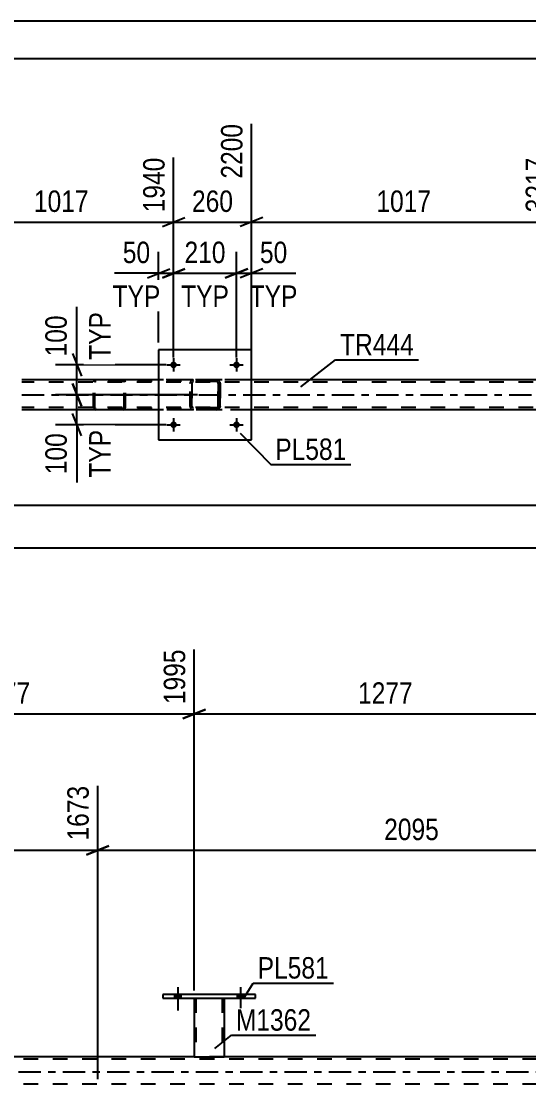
# Model space of a CAD drawing. Header units: millimetres. Extents: x 0 to 841, y 0 to 594.
# Drawn here: x 98.6 to 166.4, y 451.6 to 594 of the extents above; entities that cross this region are included whole.
import ezdxf

# ---------------------------------------------------------------- set-up
doc = ezdxf.new("R2010")
doc.units = ezdxf.units.MM
doc.linetypes.add('DXK_LINE_DOT2', pattern=[3.9198, 1.9599, -1.9599])
doc.linetypes.add('DXK_LINE_DOT3', pattern=[5.9187, 2.979, -0.9799, 0.9799, -0.9799])
doc.styles.add('Arial Narrow', font='ARIALN.TTF', dxfattribs={"height": 0.2})

# ---------------------------------------------------------------- blocks, each defined once
blk = doc.blocks.new('Unknown-814748305-1133')
at = {"color": 5, "linetype": 'Continuous'}
for p, q in [((841, 594), (0, 594)), ((836, 589), (5, 589))]:
    blk.add_line(p, q, dxfattribs=at)
blk = doc.blocks.new('Bolt-814748305-4829 - 4824')
at = {"linetype": 'Continuous'}
for points in [[(119.4, 540.09, -1), (118.52, 540.09, -1)], [(127.8, 540.09, -1), (126.92, 540.09, -1)]]:
    blk.add_hatch(color=1, dxfattribs=at).paths.add_polyline_path(points)
at = {"color": 1, "linetype": 'Continuous'}
for p, q in [((118.96, 540.97), (118.96, 539.21)), ((127.36, 540.97), (127.36, 539.21)), ((118.08, 540.09), (119.84, 540.09)), ((126.48, 540.09), (128.24, 540.09))]:
    blk.add_line(p, q, dxfattribs=at)
blk = doc.blocks.new('Bolt-814748305-4828 - 4824')
at = {"linetype": 'Continuous'}
for points in [[(119.4, 548.09, -1), (118.52, 548.09, -1)], [(127.8, 548.09, -1), (126.92, 548.09, -1)]]:
    blk.add_hatch(color=1, dxfattribs=at).paths.add_polyline_path(points)
at = {"color": 1, "linetype": 'Continuous'}
for p, q in [((118.08, 548.09), (119.84, 548.09)), ((118.96, 548.97), (118.96, 547.21)), ((126.48, 548.09), (128.24, 548.09)), ((127.36, 548.97), (127.36, 547.21))]:
    blk.add_line(p, q, dxfattribs=at)
blk = doc.blocks.new('Part-814748305-4865 - 4824')
at = {"color": 7, "linetype": 'DXK_LINE_DOT2'}
for p, q in [((121.16, 545.61), (121.2, 545.79)), ((121.2, 545.79), (121.16, 545.61)), ((121.16, 542.57), (121.16, 545.61)), ((121.16, 545.61), (121.16, 545.61)), ((121.16, 542.57), (121.16, 545.61)), ((121.4, 545.61), (121.42, 545.7)), ((121.42, 545.7), (121.4, 545.61)), ((121.4, 542.57), (121.4, 545.61)), ((121.4, 545.61), (121.4, 545.61)), ((121.4, 545.61), (121.4, 542.57)), ((121.42, 545.7), (121.47, 545.78)), ((121.47, 545.78), (121.42, 545.7)), ((121.46, 546.05), (121.64, 546.09)), ((121.64, 546.09), (121.46, 546.05)), ((121.47, 545.78), (121.55, 545.83)), ((121.64, 545.85), (121.55, 545.83)), ((124.68, 546.09), (121.64, 546.09)), ((124.68, 545.85), (121.64, 545.85)), ((124.68, 546.09), (124.86, 546.05)), ((124.86, 546.05), (124.68, 546.09)), ((124.77, 545.83), (124.68, 545.85)), ((124.85, 545.78), (124.77, 545.83)), ((124.85, 545.78), (124.9, 545.7)), ((124.9, 545.7), (124.85, 545.78)), ((124.9, 545.7), (124.92, 545.61)), ((124.92, 545.61), (124.9, 545.7)), ((124.92, 542.57), (124.92, 545.61)), ((124.92, 545.61), (124.92, 545.61)), ((124.92, 545.61), (124.92, 542.57)), ((125.12, 545.79), (125.16, 545.61)), ((125.16, 545.61), (125.12, 545.79)), ((125.16, 542.57), (125.16, 545.61)), ((125.16, 545.61), (125.16, 545.61)), ((125.16, 545.61), (125.16, 542.57)), ((121.16, 542.57), (121.16, 542.57)), ((121.2, 542.39), (121.16, 542.57)), ((121.16, 542.57), (121.2, 542.39)), ((121.4, 542.57), (121.4, 542.57)), ((121.42, 542.48), (121.4, 542.57)), ((121.4, 542.57), (121.42, 542.48)), ((121.47, 542.4), (121.42, 542.48)), ((121.42, 542.48), (121.47, 542.4)), ((121.55, 542.35), (121.47, 542.4)), ((124.85, 542.4), (124.77, 542.35)), ((124.9, 542.48), (124.85, 542.4)), ((124.85, 542.4), (124.9, 542.48)), ((124.92, 542.57), (124.9, 542.48)), ((124.9, 542.48), (124.92, 542.57)), ((124.92, 542.57), (124.92, 542.57)), ((125.16, 542.57), (125.12, 542.39)), ((125.12, 542.39), (125.16, 542.57)), ((125.16, 542.57), (125.16, 542.57)), ((121.64, 542.09), (121.46, 542.13)), ((121.46, 542.13), (121.64, 542.09)), ((121.64, 542.33), (121.55, 542.35)), ((124.68, 542.33), (121.64, 542.33)), ((124.68, 542.09), (121.64, 542.09)), ((124.77, 542.35), (124.68, 542.33)), ((124.86, 542.13), (124.68, 542.09)), ((124.68, 542.09), (124.86, 542.13))]:
    blk.add_line(p, q, dxfattribs=at)
at = {"color": 7, "linetype": 'DXK_LINE_DOT3'}
blk.add_line((123.16, 544.09), (123.16, 544.09), dxfattribs=at)
at = {"color": 7, "linetype": 'DXK_LINE_DOT2'}
for centre, start, end in [((121.64, 545.61), 112.5, 157.5), ((121.64, 545.61), 112.5, 157.5), ((124.68, 545.61), 22.5, 67.5), ((124.68, 545.61), 22.5, 67.5), ((121.64, 542.57), 202.5, 247.5), ((121.64, 542.57), 202.5, 247.5), ((124.68, 542.57), 292.5, 337.5), ((124.68, 542.57), 292.5, 337.5)]:
    blk.add_arc(centre, 0.48, start, end, dxfattribs=at)
blk = doc.blocks.new('Part-814748305-4864 - 4824')
at = {"color": 2, "linetype": 'Continuous'}
for p, q in [((129.36, 550.09), (116.96, 550.09)), ((116.96, 550.09), (116.96, 538.09)), ((129.36, 538.09), (129.36, 550.09)), ((116.96, 538.09), (129.36, 538.09))]:
    blk.add_line(p, q, dxfattribs=at)
blk = doc.blocks.new('Part-814748305-4965 - 4824')
at = {"color": 7, "linetype": 'DXK_LINE_DOT2'}
for p, q in [((108.31, 545.89), (108.28, 545.77)), ((108.28, 542.41), (108.28, 545.77)), ((108.45, 545.77), (108.46, 545.83)), ((108.45, 542.41), (108.45, 545.77)), ((108.46, 545.83), (108.5, 545.88)), ((108.62, 546.09), (108.49, 546.07)), ((108.5, 545.88), (108.56, 545.92)), ((108.56, 545.92), (108.62, 545.93)), ((123.95, 546.09), (108.62, 546.09)), ((123.95, 545.93), (108.62, 545.93)), ((112.33, 546.07), (112.2, 546.09)), ((112.2, 545.93), (112.26, 545.92)), ((112.26, 545.92), (112.29, 545.9)), ((112.29, 545.9), (112.32, 545.88)), ((112.32, 545.88), (112.35, 545.83)), ((112.35, 545.83), (112.37, 545.77)), ((112.37, 542.41), (112.37, 545.77)), ((112.54, 545.77), (112.51, 545.89)), ((112.54, 542.41), (112.54, 545.77)), ((108.28, 542.41), (108.31, 542.29)), ((108.46, 542.35), (108.45, 542.41)), ((112.37, 542.41), (112.35, 542.35)), ((112.51, 542.29), (112.54, 542.41)), ((108.5, 542.3), (108.46, 542.35)), ((108.49, 542.11), (108.62, 542.09)), ((108.5, 542.3), (108.53, 542.28)), ((108.53, 542.28), (108.56, 542.26)), ((108.56, 542.26), (108.62, 542.25)), ((123.95, 542.25), (108.62, 542.25)), ((123.95, 542.09), (108.62, 542.09)), ((112.26, 542.26), (112.2, 542.25)), ((112.2, 542.09), (112.33, 542.11)), ((112.32, 542.3), (112.26, 542.26)), ((112.35, 542.35), (112.32, 542.3))]:
    blk.add_line(p, q, dxfattribs=at)
for centre, start, end in [((108.61, 545.76), 110.7583, 155.68), ((112.21, 545.76), 24.32, 69.2417), ((108.61, 542.42), 204.32, 249.2417), ((112.21, 542.42), 290.7583, 335.68)]:
    blk.add_arc(centre, 0.331, start, end, dxfattribs=at)
blk = doc.blocks.new('Part-814748305-5024 - 4824')
at = {"color": 2, "linetype": 'Continuous'}
for p, q in [((116.96, 546.09), (98.68, 546.09)), ((168.04, 546.09), (129.36, 546.09)), ((116.96, 542.09), (98.68, 542.09)), ((168.04, 542.09), (129.36, 542.09))]:
    blk.add_line(p, q, dxfattribs=at)
at = {"color": 7, "linetype": 'DXK_LINE_DOT2'}
for p, q in [((762.78, 545.77), (98.68, 545.77)), ((762.78, 546.09), (116.96, 546.09)), ((129.36, 546.09), (116.96, 546.09)), ((762.78, 542.41), (98.68, 542.41)), ((759.62, 542.09), (98.68, 542.09)), ((129.36, 542.09), (116.96, 542.09))]:
    blk.add_line(p, q, dxfattribs=at)
at = {"color": 7, "linetype": 'DXK_LINE_DOT3'}
blk.add_line((98.68, 544.09), (762.78, 544.09), dxfattribs=at)
blk = doc.blocks.new('Part-814748305-3187 - 3007')
at = {"color": 7, "linetype": 'DXK_LINE_DOT2'}
for p, q in [((121.71, 463.49), (125.71, 463.49)), ((121.71, 463.48), (121.71, 463.49)), ((121.71, 463.49), (121.71, 463.48)), ((121.95, 463.49), (121.95, 455.64)), ((125.47, 463.49), (125.47, 455.64)), ((125.71, 463.49), (125.71, 463.48)), ((125.71, 463.48), (125.71, 463.49)), ((125.41, 455.64), (125.45, 455.64)), ((125.41, 455.64), (125.45, 455.64)), ((125.45, 455.64), (125.47, 455.64)), ((125.45, 455.64), (125.47, 455.64))]:
    blk.add_line(p, q, dxfattribs=at)
at = {"color": 2, "linetype": 'Continuous'}
for p, q in [((121.71, 463.48), (121.71, 455.64)), ((125.71, 463.48), (125.71, 455.64)), ((121.71, 455.64), (125.71, 455.64))]:
    blk.add_line(p, q, dxfattribs=at)
blk = doc.blocks.new('Part-814748305-3042 - 3007')
at = {"color": 2, "linetype": 'Continuous'}
for p, q in [((117.51, 463.96), (117.51, 463.48)), ((129.91, 463.96), (117.51, 463.96)), ((117.51, 463.48), (129.91, 463.48)), ((129.91, 463.48), (129.91, 463.96))]:
    blk.add_line(p, q, dxfattribs=at)
blk = doc.blocks.new('Bolt-814748305-3012 - 3007')
at = {"linetype": 'Continuous'}
for points in [[(119.07, 463.48), (119.95, 463.48), (119.95, 463.96), (119.07, 463.96)], [(127.47, 463.48), (128.35, 463.48), (128.35, 463.96), (127.47, 463.96)]]:
    blk.add_hatch(color=1, dxfattribs=at).paths.add_polyline_path(points)
at = {"color": 1, "linetype": 'Continuous'}
for p, q in [((119.51, 464.96), (119.51, 461.84)), ((127.91, 464.96), (127.91, 461.84)), ((119.07, 463.96), (119.07, 463.48)), ((119.95, 463.96), (119.95, 463.48)), ((127.47, 463.96), (127.47, 463.48)), ((128.35, 463.96), (128.35, 463.48))]:
    blk.add_line(p, q, dxfattribs=at)
blk = doc.blocks.new('Bolt-814748305-3013 - 3007')
at = {"linetype": 'Continuous'}
for points in [[(119.07, 463.48), (119.95, 463.48), (119.95, 463.96), (119.07, 463.96)], [(127.47, 463.48), (128.35, 463.48), (128.35, 463.96), (127.47, 463.96)]]:
    blk.add_hatch(color=1, dxfattribs=at).paths.add_polyline_path(points)
at = {"color": 1, "linetype": 'Continuous'}
for p, q in [((119.51, 464.96), (119.51, 461.84)), ((127.91, 464.96), (127.91, 461.84)), ((119.07, 463.96), (119.07, 463.48)), ((119.95, 463.96), (119.95, 463.48)), ((127.47, 463.96), (127.47, 463.48)), ((128.35, 463.96), (128.35, 463.48))]:
    blk.add_line(p, q, dxfattribs=at)
blk = doc.blocks.new('Part-814748305-3316 - 3007')
at = {"color": 2, "linetype": 'Continuous'}
for p, q in [((121.71, 455.64), (74.63, 455.64)), ((763.33, 455.64), (125.71, 455.64))]:
    blk.add_line(p, q, dxfattribs=at)
at = {"color": 7, "linetype": 'DXK_LINE_DOT2'}
for p, q in [((125.71, 455.64), (121.71, 455.64)), ((763.33, 455.32), (56.83, 455.32)), ((763.33, 451.96), (56.83, 451.96))]:
    blk.add_line(p, q, dxfattribs=at)
at = {"color": 7, "linetype": 'DXK_LINE_DOT3'}
blk.add_line((56.83, 453.64), (763.33, 453.64), dxfattribs=at)
blk = doc.blocks.new('StraightDimension-814748305-9624 - 4824')
at = {"color": 7, "linetype": 'Continuous'}
for p, q in [((129.36, 547.09), (129.36, 580.29)), ((170.04, 549.09), (170.04, 575.79)), ((130.86, 567.78), (127.86, 566.58)), ((129.36, 567.18), (170.04, 567.18)), ((168.54, 566.58), (171.54, 567.78))]:
    blk.add_line(p, q, dxfattribs=at)
at = {"color": 0}
blk.add_wipeout([(153.96, 567.93), (153.96, 572.13), (145.44, 572.13), (145.44, 567.93)], dxfattribs=at)
at = {"color": 3, "style": 'Arial Narrow'}
blk.add_text('1017', height=2.863, dxfattribs=at).set_placement((146.04, 568.53))
at = {"color": 0, "linetype": 'Continuous'}
blk.add_wipeout([(169.44, 576.39), (165.24, 576.39), (165.24, 567.88), (169.44, 567.88)], dxfattribs=at)
at = {"color": 3, "linetype": 'Continuous', "style": 'Arial Narrow'}
blk.add_text('3217', height=2.863, rotation=90.0002, dxfattribs=at).set_placement((168.84, 568.48))
blk = doc.blocks.new('StraightDimension-814748305-5067 - 4824')
at = {"color": 7, "linetype": 'Continuous'}
blk.add_line((56.12, 523.66), (763.42, 523.66), dxfattribs=at)
blk = doc.blocks.new('StraightDimension-814748305-5631 - 4824')
at = {"color": 7, "linetype": 'Continuous'}
for p, q in [((127.36, 549.09), (127.36, 563.19)), ((129.36, 551.09), (129.36, 563.19)), ((125.86, 559.74), (128.86, 560.94)), ((130.86, 560.94), (127.86, 559.74)), ((127.36, 560.34), (129.36, 560.34)), ((129.36, 560.34), (135.27, 560.34)), ((129.36, 560.34), (135.27, 560.34))]:
    blk.add_line(p, q, dxfattribs=at)
at = {"color": 0}
blk.add_wipeout([(134.74, 561.09), (134.74, 565.29), (129.89, 565.29), (129.89, 561.09)], dxfattribs=at)
at = {"color": 0, "linetype": 'Continuous'}
blk.add_wipeout([(136.11, 555.24), (136.11, 559.44), (128.52, 559.44), (128.52, 555.24)], dxfattribs=at)
at = {"color": 3, "style": 'Arial Narrow'}
blk.add_text('50', height=2.863, dxfattribs=at).set_placement((130.49, 561.69))
at = {"color": 3, "linetype": 'Continuous', "style": 'Arial Narrow'}
blk.add_text('TYP', height=2.863, dxfattribs=at).set_placement((129.12, 555.84))
blk = doc.blocks.new('StraightDimension-814748305-5644 - 4824')
at = {"color": 7, "linetype": 'Continuous'}
for p, q in [((118.96, 549.09), (118.96, 563.19)), ((127.36, 549.09), (127.36, 563.19)), ((117.46, 559.74), (120.46, 560.94)), ((128.86, 560.94), (125.86, 559.74)), ((118.96, 560.34), (127.36, 560.34))]:
    blk.add_line(p, q, dxfattribs=at)
at = {"color": 0}
blk.add_wipeout([(126.5, 561.09), (126.5, 565.29), (119.82, 565.29), (119.82, 561.09)], dxfattribs=at)
at = {"color": 0, "linetype": 'Continuous'}
blk.add_wipeout([(126.96, 555.24), (126.96, 559.44), (119.37, 559.44), (119.37, 555.24)], dxfattribs=at)
at = {"color": 3, "style": 'Arial Narrow'}
blk.add_text('210', height=2.863, dxfattribs=at).set_placement((120.42, 561.69))
at = {"color": 3, "linetype": 'Continuous', "style": 'Arial Narrow'}
blk.add_text('TYP', height=2.863, dxfattribs=at).set_placement((119.97, 555.84))
blk = doc.blocks.new('StraightDimension-814748305-5660 - 4824')
at = {"color": 7, "linetype": 'Continuous'}
for p, q in [((116.96, 551.09), (116.96, 563.19)), ((118.96, 549.09), (118.96, 563.19)), ((115.46, 559.74), (118.46, 560.94)), ((120.46, 560.94), (117.46, 559.74)), ((116.96, 560.34), (111.05, 560.34)), ((116.96, 560.34), (111.05, 560.34)), ((116.96, 560.34), (118.96, 560.34))]:
    blk.add_line(p, q, dxfattribs=at)
at = {"color": 0}
blk.add_wipeout([(116.44, 561.09), (116.44, 565.29), (111.58, 565.29), (111.58, 561.09)], dxfattribs=at)
at = {"color": 0, "linetype": 'Continuous'}
blk.add_wipeout([(117.8, 555.24), (117.8, 559.44), (110.21, 559.44), (110.21, 555.24)], dxfattribs=at)
at = {"color": 3, "style": 'Arial Narrow'}
blk.add_text('50', height=2.863, dxfattribs=at).set_placement((112.18, 561.69))
at = {"color": 3, "linetype": 'Continuous', "style": 'Arial Narrow'}
blk.add_text('TYP', height=2.863, dxfattribs=at).set_placement((110.81, 555.84))
blk = doc.blocks.new('StraightDimension-814748305-5674 - 4824')
at = {"color": 7, "linetype": 'Continuous'}
for p, q in [((106.05, 548.09), (106.05, 555.83)), ((106.05, 548.09), (106.05, 555.83)), ((105.45, 549.59), (106.65, 546.59)), ((117.96, 548.09), (103.2, 548.09)), ((106.05, 544.09), (106.05, 548.09)), ((106.65, 542.59), (105.45, 545.59)), ((122.16, 544.09), (103.2, 544.09))]:
    blk.add_line(p, q, dxfattribs=at)
at = {"color": 0}
blk.add_wipeout([(105.3, 555.3), (101.1, 555.3), (101.1, 548.62), (105.3, 548.62)], dxfattribs=at)
at = {"color": 0, "linetype": 'Continuous'}
blk.add_wipeout([(111.15, 555.75), (106.95, 555.75), (106.95, 548.16), (111.15, 548.16)], dxfattribs=at)
at = {"color": 3, "style": 'Arial Narrow'}
blk.add_text('100', height=2.863, rotation=90.0002, dxfattribs=at).set_placement((104.7, 549.22))
at = {"color": 3, "linetype": 'Continuous', "style": 'Arial Narrow'}
blk.add_text('TYP', height=2.863, rotation=90.0002, dxfattribs=at).set_placement((110.55, 548.76))
blk = doc.blocks.new('StraightDimension-814748305-5689 - 4824')
at = {"color": 7, "linetype": 'Continuous'}
for p, q in [((105.45, 545.59), (106.65, 542.59)), ((122.16, 544.09), (103.2, 544.09)), ((106.05, 540.09), (106.05, 544.09)), ((106.65, 538.59), (105.45, 541.59)), ((117.96, 540.09), (103.2, 540.09)), ((106.05, 540.09), (106.05, 532.36)), ((106.05, 540.09), (106.05, 532.36))]:
    blk.add_line(p, q, dxfattribs=at)
at = {"color": 0}
blk.add_wipeout([(105.3, 539.57), (101.1, 539.57), (101.1, 532.88), (105.3, 532.88)], dxfattribs=at)
at = {"color": 0, "linetype": 'Continuous'}
blk.add_wipeout([(111.15, 540.02), (106.95, 540.02), (106.95, 532.43), (111.15, 532.43)], dxfattribs=at)
at = {"color": 3, "style": 'Arial Narrow'}
blk.add_text('100', height=2.863, rotation=90.0002, dxfattribs=at).set_placement((104.7, 533.48))
at = {"color": 3, "linetype": 'Continuous', "style": 'Arial Narrow'}
blk.add_text('TYP', height=2.863, rotation=90.0002, dxfattribs=at).set_placement((110.55, 533.03))
blk = doc.blocks.new('StraightDimension-814748305-8952 - 4824')
at = {"color": 7, "linetype": 'Continuous'}
blk.add_line((56.76, 529.33), (762.78, 529.33), dxfattribs=at)
blk = doc.blocks.new('StraightDimension-814748305-9625 - 4824')
at = {"color": 7, "linetype": 'Continuous'}
for p, q in [((129.36, 547.09), (129.36, 580.29)), ((118.96, 549.09), (118.96, 575.79)), ((117.46, 566.58), (120.46, 567.78)), ((118.96, 567.18), (129.36, 567.18)), ((130.86, 567.78), (127.86, 566.58))]:
    blk.add_line(p, q, dxfattribs=at)
at = {"color": 0}
blk.add_wipeout([(127.5, 567.93), (127.5, 572.13), (120.82, 572.13), (120.82, 567.93)], dxfattribs=at)
at = {"color": 3, "style": 'Arial Narrow'}
blk.add_text('260', height=2.863, dxfattribs=at).set_placement((121.42, 568.53))
at = {"color": 0, "linetype": 'Continuous'}
blk.add_wipeout([(128.76, 580.89), (124.56, 580.89), (124.56, 572.38), (128.76, 572.38)], dxfattribs=at)
at = {"color": 3, "linetype": 'Continuous', "style": 'Arial Narrow'}
blk.add_text('2200', height=2.863, rotation=90.0002, dxfattribs=at).set_placement((128.16, 572.98))
blk = doc.blocks.new('StraightDimension-814748305-9626 - 4824')
at = {"color": 7, "linetype": 'Continuous'}
for p, q in [((88.98, 547.09), (88.98, 578.46)), ((118.96, 549.09), (118.96, 575.79)), ((90.48, 567.78), (87.48, 566.58)), ((88.98, 567.18), (118.96, 567.18)), ((117.46, 566.58), (120.46, 567.78))]:
    blk.add_line(p, q, dxfattribs=at)
at = {"color": 0}
blk.add_wipeout([(108.23, 567.93), (108.23, 572.13), (99.71, 572.13), (99.71, 567.93)], dxfattribs=at)
at = {"color": 3, "style": 'Arial Narrow'}
blk.add_text('1017', height=2.863, dxfattribs=at).set_placement((100.31, 568.53))
at = {"color": 0, "linetype": 'Continuous'}
blk.add_wipeout([(118.36, 576.39), (114.16, 576.39), (114.16, 567.88), (118.36, 567.88)], dxfattribs=at)
at = {"color": 3, "linetype": 'Continuous', "style": 'Arial Narrow'}
blk.add_text('1940', height=2.863, rotation=90.0002, dxfattribs=at).set_placement((117.76, 568.48))
blk = doc.blocks.new('StraightDimension-814748305-4310 - 3007')
at = {"color": 7, "linetype": 'Continuous'}
for p, q in [((108.83, 452.64), (108.83, 491.85)), ((46.61, 461.14), (46.61, 486.36)), ((48.11, 483.84), (45.11, 482.64)), ((46.61, 483.24), (108.83, 483.24)), ((107.33, 482.64), (110.33, 483.84))]:
    blk.add_line(p, q, dxfattribs=at)
at = {"color": 0}
blk.add_wipeout([(81.97, 483.99), (81.97, 488.19), (73.46, 488.19), (73.46, 483.99)], dxfattribs=at)
at = {"color": 3, "style": 'Arial Narrow'}
blk.add_text('1673', height=2.863, dxfattribs=at).set_placement((74.06, 484.59))
at = {"color": 0, "linetype": 'Continuous'}
for points in [[(108.23, 492.45), (104.03, 492.45), (104.03, 483.94), (108.23, 483.94)], [(46.01, 486.96), (41.81, 486.96), (41.81, 483.94), (46.01, 483.94)]]:
    blk.add_wipeout(points, dxfattribs=at)
at = {"color": 3, "linetype": 'Continuous', "style": 'Arial Narrow'}
for s, height, p in [('1673', 2.863, (107.63, 484.54)), ('0', 2.86, (45.41, 484.54))]:
    blk.add_text(s, height=height, rotation=90.0002, dxfattribs=at).set_placement(p)
blk = doc.blocks.new('StraightDimension-814748305-3674 - 3007')
at = {"color": 7, "linetype": 'Continuous'}
for p, q in [((26.75, 452.14), (25.55, 455.14)), ((44.97, 453.64), (23.3, 453.64)), ((26.15, 327.78), (26.15, 453.64)), ((25.55, 329.28), (26.75, 326.28)), ((100.83, 327.78), (23.3, 327.78))]:
    blk.add_line(p, q, dxfattribs=at)
at = {"color": 0}
blk.add_wipeout([(25.4, 394.97), (21.2, 394.97), (21.2, 386.46), (25.4, 386.46)], dxfattribs=at)
at = {"color": 3, "style": 'Arial Narrow'}
blk.add_text('3147', height=2.863, rotation=90.0002, dxfattribs=at).set_placement((24.8, 387.06))
blk = doc.blocks.new('StraightDimension-814748305-4293 - 3007')
at = {"color": 7, "linetype": 'Continuous'}
for p, q in [((108.83, 452.64), (108.83, 491.85)), ((192.64, 452.64), (192.64, 491.85)), ((110.33, 483.84), (107.33, 482.64)), ((108.83, 483.24), (192.64, 483.24)), ((191.14, 482.64), (194.14, 483.84))]:
    blk.add_line(p, q, dxfattribs=at)
at = {"color": 0}
blk.add_wipeout([(154.99, 483.99), (154.99, 488.19), (146.48, 488.19), (146.48, 483.99)], dxfattribs=at)
at = {"color": 3, "style": 'Arial Narrow'}
blk.add_text('2095', height=2.863, dxfattribs=at).set_placement((147.08, 484.59))
at = {"color": 0, "linetype": 'Continuous'}
blk.add_wipeout([(192.04, 492.45), (187.84, 492.45), (187.84, 483.94), (192.04, 483.94)], dxfattribs=at)
at = {"color": 3, "linetype": 'Continuous', "style": 'Arial Narrow'}
blk.add_text('3769', height=2.863, rotation=90.0002, dxfattribs=at).set_placement((191.44, 484.54))
blk = doc.blocks.new('StraightDimension-814748305-8098 - 3007')
at = {"color": 7, "linetype": 'Continuous'}
for p, q in [((121.71, 464.49), (121.71, 510.07)), ((172.79, 464.49), (172.79, 510.07)), ((123.21, 502.06), (120.21, 500.86)), ((121.71, 501.46), (172.79, 501.46)), ((171.29, 500.86), (174.29, 502.06))]:
    blk.add_line(p, q, dxfattribs=at)
at = {"color": 0}
blk.add_wipeout([(151.5, 502.21), (151.5, 506.41), (142.99, 506.41), (142.99, 502.21)], dxfattribs=at)
at = {"color": 3, "style": 'Arial Narrow'}
blk.add_text('1277', height=2.863, dxfattribs=at).set_placement((143.59, 502.81))
at = {"color": 0, "linetype": 'Continuous'}
blk.add_wipeout([(172.19, 510.67), (167.99, 510.67), (167.99, 502.15), (172.19, 502.15)], dxfattribs=at)
at = {"color": 3, "linetype": 'Continuous', "style": 'Arial Narrow'}
blk.add_text('3272', height=2.863, rotation=90.0002, dxfattribs=at).set_placement((171.59, 502.76))
blk = doc.blocks.new('StraightDimension-814748305-8099 - 3007')
at = {"color": 7, "linetype": 'Continuous'}
for p, q in [((121.71, 464.48), (121.71, 510.07)), ((70.63, 464.48), (70.63, 508.24)), ((72.13, 502.06), (69.13, 500.86)), ((70.63, 501.46), (121.71, 501.46)), ((120.21, 500.86), (123.21, 502.06))]:
    blk.add_line(p, q, dxfattribs=at)
at = {"color": 0}
blk.add_wipeout([(100.42, 502.21), (100.42, 506.41), (91.91, 506.41), (91.91, 502.21)], dxfattribs=at)
at = {"color": 3, "style": 'Arial Narrow'}
blk.add_text('1277', height=2.863, dxfattribs=at).set_placement((92.51, 502.81))
at = {"color": 0, "linetype": 'Continuous'}
blk.add_wipeout([(121.11, 510.67), (116.91, 510.67), (116.91, 502.15), (121.11, 502.15)], dxfattribs=at)
at = {"color": 3, "linetype": 'Continuous', "style": 'Arial Narrow'}
blk.add_text('1995', height=2.863, rotation=90.0002, dxfattribs=at).set_placement((120.51, 502.76))
blk = doc.blocks.new('Mark-814748305-4860 - 4824')
at = {"color": 0}
blk.add_wipeout([(142.04, 535.39), (142.04, 538.39), (132.54, 538.39), (132.54, 535.39)], dxfattribs=at)
blk.add_wipeout([(142.04, 535.39), (142.04, 538.39), (132.54, 538.39), (132.54, 535.39)], dxfattribs=at)
at = {"color": 30, "linetype": 'Continuous'}
for p, q in [((127.87, 538.98), (131.94, 534.79)), ((131.94, 534.79), (142.64, 534.79))]:
    blk.add_line(p, q, dxfattribs=at)
at = {"color": 3, "style": 'Arial Narrow'}
blk.add_text('PL581', height=2.863, dxfattribs=at).set_placement((132.54, 535.39))
blk = doc.blocks.new('Mark-814748305-5020 - 4824')
at = {"color": 0}
blk.add_wipeout([(151.06, 549.37), (151.06, 552.37), (141.19, 552.37), (141.19, 549.37)], dxfattribs=at)
blk.add_wipeout([(151.06, 549.37), (151.06, 552.37), (141.19, 552.37), (141.19, 549.37)], dxfattribs=at)
at = {"color": 30, "linetype": 'Continuous'}
for p, q in [((135.95, 545.14), (140.59, 548.77)), ((140.59, 548.77), (151.66, 548.77))]:
    blk.add_line(p, q, dxfattribs=at)
at = {"color": 3, "style": 'Arial Narrow'}
blk.add_text('TR444', height=2.863, dxfattribs=at).set_placement((141.19, 549.37))
blk = doc.blocks.new('Mark-814748305-3183 - 3007')
at = {"color": 0}
blk.add_wipeout([(137.34, 459.13), (137.34, 462.13), (127.28, 462.13), (127.28, 459.13)], dxfattribs=at)
blk.add_wipeout([(137.34, 459.13), (137.34, 462.13), (127.28, 462.13), (127.28, 459.13)], dxfattribs=at)
at = {"color": 30, "linetype": 'Continuous'}
for p, q in [((124.48, 456.75), (126.68, 458.53)), ((126.68, 458.53), (137.94, 458.53))]:
    blk.add_line(p, q, dxfattribs=at)
at = {"color": 3, "style": 'Arial Narrow'}
blk.add_text('M1362', height=2.863, dxfattribs=at).set_placement((127.28, 459.13))
blk = doc.blocks.new('Mark-814748305-3038 - 3007')
at = {"color": 0}
blk.add_wipeout([(139.7, 466.09), (139.7, 469.09), (130.19, 469.09), (130.19, 466.09)], dxfattribs=at)
blk.add_wipeout([(139.7, 466.09), (139.7, 469.09), (130.19, 469.09), (130.19, 466.09)], dxfattribs=at)
at = {"color": 30, "linetype": 'Continuous'}
for p, q in [((128.32, 463.48), (129.59, 465.49)), ((129.59, 465.49), (140.3, 465.49))]:
    blk.add_line(p, q, dxfattribs=at)
at = {"color": 3, "style": 'Arial Narrow'}
blk.add_text('PL581', height=2.863, dxfattribs=at).set_placement((130.19, 466.09))

msp = doc.modelspace()

# ---------------------------------------------------------------- block references
for name in ['Unknown-814748305-1133', 'Part-814748305-4864 - 4824', 'Bolt-814748305-4828 - 4824', 'Part-814748305-5024 - 4824', 'Part-814748305-4965 - 4824', 'Part-814748305-4865 - 4824', 'Bolt-814748305-4829 - 4824', 'Bolt-814748305-3012 - 3007', 'Bolt-814748305-3013 - 3007', 'Part-814748305-3042 - 3007', 'Part-814748305-3187 - 3007', 'Part-814748305-3316 - 3007']:
    msp.add_blockref(name, (0, 0))

# ---------------------------------------------------------------- next in the draw order: block references
for name in ['StraightDimension-814748305-9624 - 4824', 'StraightDimension-814748305-5067 - 4824', 'StraightDimension-814748305-4310 - 3007']:
    msp.add_blockref(name, (0, 0))

# ---------------------------------------------------------------- next in the draw order: block references
for name in ['StraightDimension-814748305-5631 - 4824', 'StraightDimension-814748305-4293 - 3007', 'StraightDimension-814748305-3674 - 3007']:
    msp.add_blockref(name, (0, 0))

# ---------------------------------------------------------------- next in the draw order: block references
for name in ['StraightDimension-814748305-5644 - 4824', 'Mark-814748305-5020 - 4824', 'StraightDimension-814748305-8098 - 3007', 'Mark-814748305-3183 - 3007']:
    msp.add_blockref(name, (0, 0))

# ---------------------------------------------------------------- next in the draw order: block references
for name in ['StraightDimension-814748305-5660 - 4824', 'StraightDimension-814748305-8099 - 3007', 'Mark-814748305-3038 - 3007']:
    msp.add_blockref(name, (0, 0))

# ---------------------------------------------------------------- next in the draw order: block references
msp.add_blockref('StraightDimension-814748305-5674 - 4824', (0, 0))

# ---------------------------------------------------------------- next in the draw order: block references
for name in ['StraightDimension-814748305-9625 - 4824', 'StraightDimension-814748305-5689 - 4824']:
    msp.add_blockref(name, (0, 0))

# ---------------------------------------------------------------- next in the draw order: block references
for name in ['StraightDimension-814748305-9626 - 4824', 'StraightDimension-814748305-8952 - 4824']:
    msp.add_blockref(name, (0, 0))

# ---------------------------------------------------------------- next in the draw order: block references
msp.add_blockref('Mark-814748305-4860 - 4824', (0, 0))

doc.saveas('drawing.dxf')
